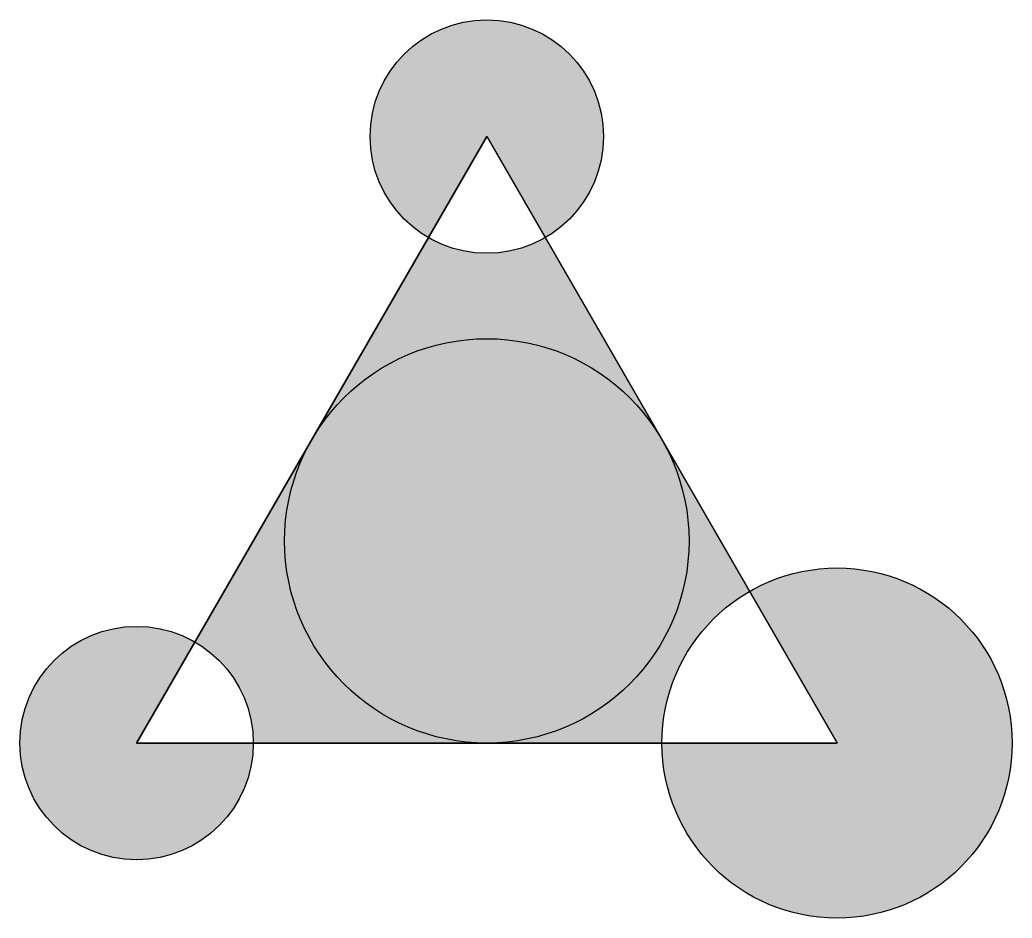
# Model space of a CAD drawing. Header units: inches. Extents: x 2.9 to 87.9, y -9.8 to 67.1.
import ezdxf

# ---------------------------------------------------------------- set-up
doc = ezdxf.new("R2010")
doc.units = ezdxf.units.IN
doc.header["$MEASUREMENT"] = 0

msp = doc.modelspace()

# ---------------------------------------------------------------- hatches: boundary and pattern name
at = {"true_color": 0x139b48}
h = msp.add_hatch(color=114, dxfattribs=at)
h.dxf.hatch_style = 1
h.paths.add_polyline_path([(42.864, 57.148), (47.864, 48.487, 0.267949), (52.864, 57.148, 1), (32.864, 57.148, 0.267949), (37.864, 48.487)])
at = {"true_color": 0x293189}
h = msp.add_hatch(color=177, dxfattribs=at)
h.dxf.hatch_style = 1
h.paths.add_polyline_path([(47.864, 48.487, -0.267949), (37.864, 48.487), (27.864, 31.167, -0.57735), (57.864, 31.167)])
h.paths.add_polyline_path([(57.864, 31.167, -0.131652), (60.185, 22.507, -0.414214), (42.864, 5.186), (57.864, 5.186, -0.267949), (65.364, 18.176)])
h.paths.add_polyline_path([(25.544, 22.507, -0.131652), (27.864, 31.167), (17.864, 13.846, -0.267949), (22.864, 5.186), (42.864, 5.186, -0.414214)])
at = {"true_color": 0xcd2027}
h = msp.add_hatch(color=242, dxfattribs=at)
h.dxf.hatch_style = 1
h.paths.add_polyline_path([(25.544, 22.507, 1), (60.185, 22.507, 1)])
at = {"true_color": 0xc8c92d}
h = msp.add_hatch(color=52, dxfattribs=at)
h.dxf.hatch_style = 1
h.paths.add_polyline_path([(65.364, 18.176), (72.864, 5.186), (57.864, 5.186, 1), (87.864, 5.186, 0.57735)])
at = {"true_color": 0xf26722}
h = msp.add_hatch(color=30, dxfattribs=at)
h.dxf.hatch_style = 1
h.paths.add_polyline_path([(22.864, 5.186), (12.864, 5.186), (17.864, 13.846, 0.57735), (2.864, 5.186, 1)])

# ---------------------------------------------------------------- linework, layer by layer
at = {"color": 177, "true_color": 0x293189}
msp.add_lwpolyline([(42.864, 57.148), (42.864, 57.148), (72.864, 5.186), (72.864, 5.186), (12.864, 5.186), (42.864, 57.148), (12.864, 5.186), (72.864, 5.186)], dxfattribs=at)
at = {"color": 114, "true_color": 0x139b48}
msp.add_circle((42.864, 57.148), 10, dxfattribs=at)
at = {"color": 240, "true_color": 0xed1f24}
msp.add_circle((42.864, 22.507), 17.321, dxfattribs=at)
at = {"color": 52, "true_color": 0xc8c92d}
msp.add_circle((72.864, 5.186), 15, dxfattribs=at)
at = {"color": 11, "true_color": 0xf27172}
msp.add_circle((12.864, 5.186), 10, dxfattribs=at)

doc.saveas('drawing.dxf')
